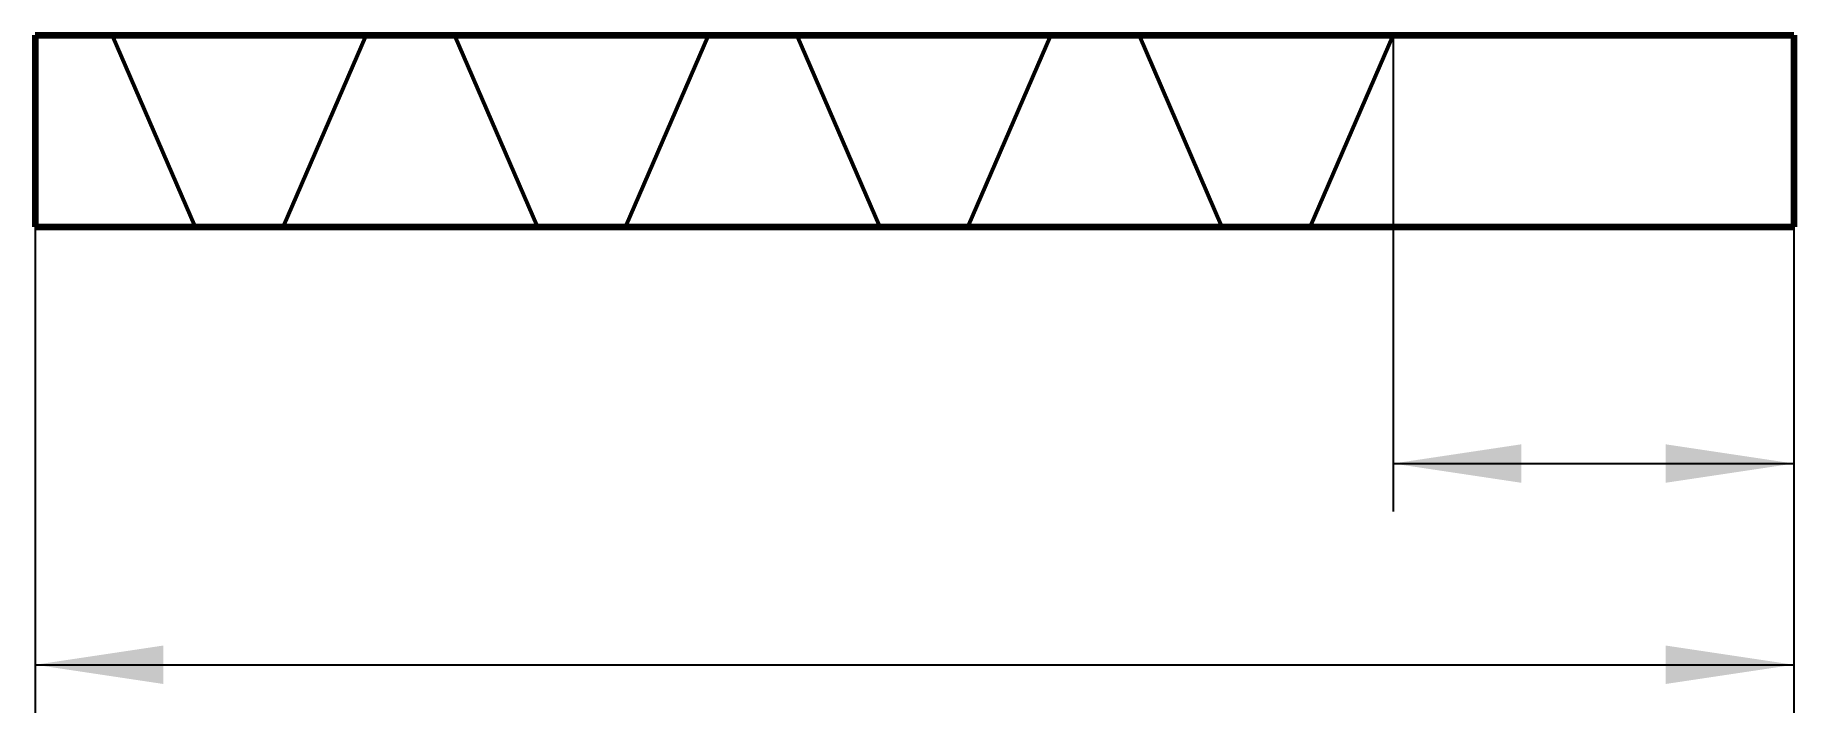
# Model space of a CAD drawing. Header units: millimetres. Extents: x 7.8 to 62.7, y 9.4 to 30.5.
import ezdxf

# ---------------------------------------------------------------- set-up
doc = ezdxf.new("R2010")
doc.units = ezdxf.units.MM
doc.layers.add('FORMAT', color=7, linetype='Continuous')
doc.styles.add('SLDTEXTSTYLE0', font='TXT', dxfattribs={"width": 0.7})
doc.dimstyles.new('SLDDIMSTYLE0', dxfattribs={"dimtxt": 5, "dimasz": 4, "dimexe": 0, "dimexo": 0.0625, "dimgap": 1.25, "dimtad": 2, "dimrnd": 1e-09, "dimzin": 12, "dimdsep": 46, "dimtxsty": 'SLDTEXTSTYLE0', "dimsah": 1, "dimcen": 0.09, "dimadec": 0, "dimazin": 3, "dimtfac": 1, "dimtdec": 3, "dimtofl": 0, "dimtmove": 0, "dimatfit": 3, "dimfxl": 1, "dimfrac": 2, "dimtolj": 1, "dimtzin": 12, "dimarcsym": 0})

# ---------------------------------------------------------------- blocks, each defined once
blk = doc.blocks.new('_D')
at = {"layer": 'FORMAT'}
for p, q in [((7.783, 24.565), (7.783, 9.398)), ((62.652, 24.565), (62.652, 9.398)), ((7.783, 10.898), (62.652, 10.898))]:
    blk.add_line(p, q, dxfattribs=at)
for points in [[(7.783, 10.898), (11.783, 10.298), (11.783, 11.498)], [(62.652, 10.898), (58.652, 11.498), (58.652, 10.298)]]:
    blk.add_solid(points, dxfattribs=at)
blk = doc.blocks.new('_D_1')
at = {"layer": 'FORMAT'}
for p, q in [((50.149, 30.541), (50.149, 15.676)), ((62.652, 24.565), (62.652, 15.676)), ((50.149, 17.176), (62.652, 17.176))]:
    blk.add_line(p, q, dxfattribs=at)
for points in [[(50.149, 17.176), (54.149, 16.576), (54.149, 17.776)], [(62.652, 17.176), (58.652, 17.776), (58.652, 16.576)]]:
    blk.add_solid(points, dxfattribs=at)

msp = doc.modelspace()

# ---------------------------------------------------------------- linework, layer by layer
at = {"color": 7, "linetype": 'Continuous', "lineweight": 50}
for p, q in [((31.544, 30.541), (34.131, 24.565)), ((39.47, 30.541), (36.883, 24.565)), ((42.223, 30.541), (44.81, 24.565)), ((50.149, 30.541), (47.562, 24.565))]:
    msp.add_line(p, q, dxfattribs=at)
at = {"layer": 'FORMAT', "lineweight": 100}
for p, q in [((7.783, 30.541), (62.652, 30.541)), ((7.783, 30.541), (7.783, 24.565)), ((62.652, 30.541), (62.652, 24.565)), ((7.783, 24.565), (62.652, 24.565))]:
    msp.add_line(p, q, dxfattribs=at)
at = {"layer": 'FORMAT', "lineweight": 50}
msp.add_line((10.186, 30.541), (12.773, 24.565), dxfattribs=at)
at = {"layer": 'FORMAT', "color": 7, "linetype": 'Continuous', "lineweight": 50}
for p, q in [((18.113, 30.541), (15.525, 24.565)), ((20.865, 30.541), (23.452, 24.565)), ((28.792, 30.541), (26.204, 24.565))]:
    msp.add_line(p, q, dxfattribs=at)

# ---------------------------------------------------------------- dimensions: what is measured, and where the dimension line sits
at = {"layer": 'FORMAT'}
for base, p1, picture, middle in [((62.652, 17.176), (50.149, 30.541), '_D_1', (56.549, 17.176)), ((62.652, 10.898), (7.783, 24.565), '_D', (37.196, 10.898))]:
    dim = msp.add_linear_dim(base=base, p1=p1, p2=(62.652, 24.565), text=' ', dimstyle='SLDDIMSTYLE0', dxfattribs=at)
    dim.commit()
    dim.dimension.update_dxf_attribs({"geometry": picture, "text_midpoint": middle, "dimtype": 160})

doc.saveas('drawing.dxf')
